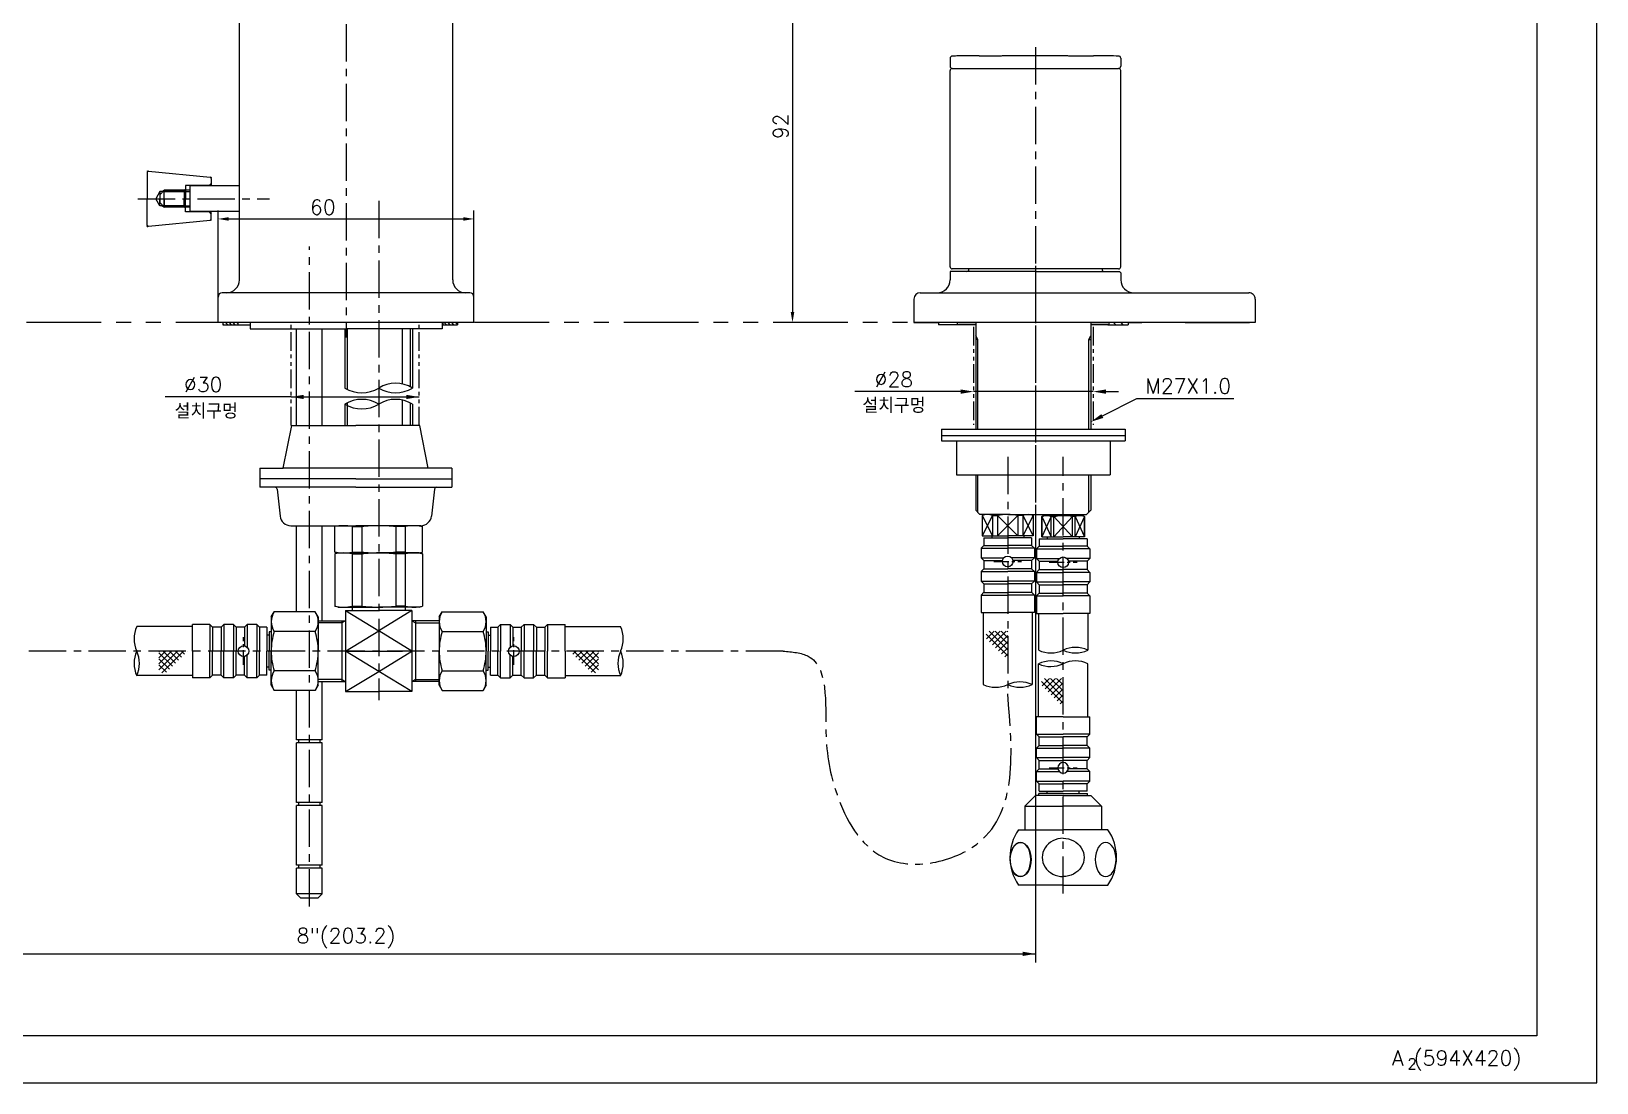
# Model space of a CAD drawing. Extents: x 2781 to 3375, y -6475 to -6055.
# Drawn here: x 3008 to 3375, y -6474.5 to -6228 of the extents above; entities that cross this region are included whole.
import ezdxf
from ezdxf.enums import TextEntityAlignment as Align

# ---------------------------------------------------------------- set-up
doc = ezdxf.new("R2010")
doc.units = 0
doc.header["$LTSCALE"] = 7
doc.header["$MEASUREMENT"] = 0
doc.linetypes.add('CENTER', pattern=[2, 1.25, -0.25, 0.25, -0.25])
doc.linetypes.add('PHANTOM2', pattern=[1.25, 0.625, -0.125, 0.125, -0.125, 0.125, -0.125])
doc.layers.get('0').update_dxf_attribs({"color": 2, "linetype": 'CONTINUOUS'})
for name, color, linetype in [('CEN', 1, 'CENTER'), ('CL', 1, 'CENTER'), ('D', 2, 'CONTINUOUS'), ('DIM', 2, 'CONTINUOUS'), ('DWG', 7, 'CONTINUOUS'), ('PH', 3, 'PHANTOM2')]:
    doc.layers.add(name, color=color, linetype=linetype)
doc.styles.add('GHS', font='ROMANS.shx', dxfattribs={"bigfont": 'GHS.shx'})

# ---------------------------------------------------------------- blocks, each defined once
blk = doc.blocks.new('BORDER')
for p, q in [((1, 0), (1, 1)), ((0, 0), (1, 0))]:
    blk.add_line(p, q)
blk = doc.blocks.new('A$C2FF53CA2')
at = {"layer": 'DWG'}
for p, q in [((5.5, 13.5), (7.5, 23.5)), ((7.5, 23.5), (22.5, 23.5)), ((37.5, 23.5), (22.5, 23.5)), ((39.5, 13.5), (37.5, 23.5)), ((0, 13.5), (5.5, 13.5)), ((0, 13.5), (0, 11)), ((45, 13.5), (5.5, 13.5)), ((45, 13.5), (45, 11)), ((22.5, 11), (0, 11)), ((0, 11), (0, 9)), ((22.5, 9), (0, 9)), ((4.05, 8.56), (4.75, 2.22)), ((22.5, 11), (45, 11)), ((22.5, 9), (45, 9)), ((40.95, 8.56), (40.25, 2.22)), ((45, 11), (45, 9)), ((7.24, 0), (22.5, 0)), ((37.76, 0), (22.5, 0))]:
    blk.add_line(p, q, dxfattribs=at)
for centre, radius, start, end in [((3.55, 8.5), 0.5, 6.3402, 90), ((41.45, 8.5), 0.5, 90, 173.6598), ((7.24, 2.5), 2.5, 186.3402, 270), ((37.76, 2.5), 2.5, 270, 353.6598)]:
    blk.add_arc(centre, radius, start, end, dxfattribs=at)

msp = doc.modelspace()

# ---------------------------------------------------------------- linework, layer by layer
at = {"color": 4}
for p, q in [((3360.95, -6088.53), (3360.95, -6463.53)), ((3360.95, -6463.53), (2811.95, -6463.53))]:
    msp.add_line(p, q, dxfattribs=at)
at = {"color": 7, "linetype": 'Continuous'}
for p, q in [((3056.8, -6286.31), (3056.8, -6187.81)), ((3106.8, -6286.31), (3106.8, -6224.31)), ((3223.4, -6234.33), (3223.4, -6236.21)), ((3223.4, -6283.21), (3223.4, -6237.21)), ((3223.9, -6236.71), (3262.9, -6236.71)), ((3263.4, -6234.33), (3263.4, -6236.21)), ((3263.4, -6283.21), (3263.4, -6237.21)), ((3243.4, -6284.31), (3223.4, -6284.31)), ((3223.4, -6284.31), (3223.4, -6286.31)), ((3243.4, -6283.71), (3223.9, -6283.71)), ((3262.9, -6283.71), (3243.4, -6283.71)), ((3051.8, -6296.31), (3051.8, -6290.31)), ((3110.8, -6289.31), (3052.8, -6289.31)), ((3111.8, -6296.31), (3111.8, -6290.31)), ((3214.9, -6290.81), (3214.9, -6296.31)), ((3216.4, -6289.31), (3293.4, -6289.31)), ((3294.9, -6290.81), (3294.9, -6296.31)), ((3111.8, -6296.31), (3051.8, -6296.31)), ((3052.96, -6296.31), (3052.96, -6296.81)), ((3052.96, -6296.81), (3059.3, -6296.81)), ((3056.46, -6296.31), (3056.46, -6296.81)), ((3104.3, -6296.81), (3107.96, -6296.81)), ((3104.46, -6296.31), (3104.46, -6296.81)), ((3107.96, -6296.31), (3107.96, -6296.81)), ((3294.9, -6296.31), (3214.9, -6296.31)), ((3214.9, -6296.31), (3220.65, -6296.31)), ((3218.6, -6296.31), (3220.65, -6296.31)), ((3229.4, -6296.81), (3220.65, -6296.81)), ((3225.15, -6296.81), (3225.15, -6296.31)), ((3225.4, -6296.31), (3229.4, -6296.31)), ((3229.4, -6296.31), (3229.4, -6321.31)), ((3256.4, -6296.31), (3260.4, -6296.31)), ((3256.4, -6296.31), (3256.4, -6321.31)), ((3260.46, -6296.81), (3256.4, -6296.81)), ((3260.4, -6296.81), (3265.15, -6296.81)), ((3260.65, -6296.81), (3260.65, -6296.31)), ((3265.15, -6296.31), (3268.3, -6296.31)), ((3228.9, -6300.31), (3228.9, -6300.31)), ((3256.9, -6300.31), (3256.9, -6300.31)), ((3221.4, -6321.31), (3264.4, -6321.31)), ((3221.4, -6321.31), (3221.4, -6324.01)), ((3264.4, -6321.31), (3264.4, -6324.01)), ((3221.4, -6322.81), (3264.4, -6322.81)), ((3221.4, -6324.01), (3264.4, -6324.01)), ((3224.9, -6332.01), (3260.9, -6332.01)), ((3229.4, -6332.01), (3229.4, -6340.31)), ((3256.4, -6332.01), (3256.4, -6340.31)), ((3230.4, -6341.31), (3229.4, -6340.31)), ((3231.5, -6341.31), (3230.4, -6341.31)), ((3244.92, -6341.8), (3244.9, -6341.8)), ((3244.92, -6346.51), (3244.92, -6341.8)), ((3247.1, -6346.51), (3247.1, -6341.8)), ((3247.1, -6341.8), (3247.72, -6341.8)), ((3247.72, -6346.51), (3247.72, -6341.8)), ((3252.71, -6341.8), (3252.08, -6341.8)), ((3252.08, -6346.51), (3252.08, -6341.8)), ((3252.71, -6346.51), (3252.71, -6341.8)), ((3254.89, -6341.8), (3254.9, -6341.8)), ((3254.89, -6346.51), (3254.89, -6341.8)), ((3255.4, -6341.31), (3256.4, -6340.31))]:
    msp.add_line(p, q, dxfattribs=at)
at = {"color": 2}
for p, q in [((3186.45, -6206.81), (3186.45, -6293.81)), ((3051.8, -6292.31), (3051.8, -6270.01)), ((3111.8, -6292.31), (3111.8, -6270.01)), ((3054.3, -6272.01), (3109.3, -6272.01)), ((3231.83, -6369.38), (3236.9, -6374.46)), ((3231.94, -6370.43), (3233.7, -6368.67)), ((3232.53, -6368.67), (3236.9, -6373.04)), ((3232.65, -6371.13), (3235.11, -6368.67)), ((3233.36, -6371.84), (3236.52, -6368.67)), ((3233.95, -6368.67), (3236.9, -6371.63)), ((3235.36, -6368.67), (3236.9, -6370.22)), ((3236.78, -6368.67), (3236.9, -6368.8)), ((3234.07, -6372.55), (3236.9, -6369.71)), ((3234.77, -6373.25), (3236.9, -6371.12)), ((3235.48, -6373.96), (3236.9, -6372.54)), ((3037.94, -6373.47), (3038.07, -6373.34)), ((3037.94, -6376.3), (3040.89, -6373.34)), ((3037.94, -6374.89), (3039.48, -6373.34)), ((3037.94, -6377.71), (3042.31, -6373.34)), ((3041.1, -6376.89), (3037.94, -6373.72)), ((3040.4, -6377.6), (3037.94, -6375.14)), ((3039.69, -6378.3), (3037.94, -6376.55)), ((3038.65, -6378.42), (3043.72, -6373.34)), ((3041.81, -6376.18), (3038.97, -6373.34)), ((3042.52, -6375.47), (3040.39, -6373.34)), ((3043.23, -6374.77), (3041.8, -6373.34)), ((3043.93, -6374.06), (3043.22, -6373.34)), ((3044.64, -6373.35), (3044.63, -6373.34)), ((3134.29, -6373.35), (3134.29, -6373.34)), ((3134.99, -6374.06), (3135.71, -6373.34)), ((3140.28, -6378.42), (3135.2, -6373.34)), ((3135.7, -6374.77), (3137.12, -6373.34)), ((3136.41, -6375.47), (3138.54, -6373.34)), ((3140.99, -6377.71), (3136.62, -6373.34)), ((3137.11, -6376.18), (3139.95, -6373.34)), ((3137.82, -6376.89), (3140.99, -6373.72)), ((3140.99, -6376.3), (3138.03, -6373.34)), ((3138.53, -6377.6), (3140.99, -6375.14)), ((3139.23, -6378.3), (3140.99, -6376.55)), ((3140.99, -6374.89), (3139.44, -6373.34)), ((3140.99, -6373.47), (3140.86, -6373.34)), ((3236.19, -6374.67), (3236.9, -6373.95)), ((3236.89, -6375.38), (3236.9, -6375.37)), ((3236.91, -6375.38), (3236.9, -6375.37)), ((3244.83, -6380.43), (3249.9, -6385.51)), ((3244.94, -6381.48), (3246.7, -6379.73)), ((3245.53, -6379.73), (3249.9, -6384.1)), ((3245.65, -6382.19), (3248.11, -6379.73)), ((3246.36, -6382.89), (3249.52, -6379.73)), ((3246.95, -6379.73), (3249.9, -6382.68)), ((3248.36, -6379.73), (3249.9, -6381.27)), ((3249.78, -6379.73), (3249.9, -6379.86)), ((3247.07, -6383.6), (3249.9, -6380.76)), ((3247.77, -6384.31), (3249.9, -6382.18)), ((3248.48, -6385.01), (3249.9, -6383.59)), ((3249.19, -6385.72), (3249.9, -6385.01)), ((3249.89, -6386.43), (3249.9, -6386.42))]:
    msp.add_line(p, q, dxfattribs=at)
at = {"color": 0, "ltscale": 0.2}
for p, q in [((3243.4, -6284.31), (3263.1, -6284.31)), ((3259, -6283.71), (3259, -6283.81)), ((3263.1, -6284.31), (3263.4, -6284.61)), ((3263.4, -6284.61), (3263.4, -6286.31))]:
    msp.add_line(p, q, dxfattribs=at)
for p, q in [((3053.19, -6296.81), (3052.96, -6296.58)), ((3054.07, -6296.81), (3053.57, -6296.31)), ((3054.96, -6296.81), (3054.46, -6296.31)), ((3055.84, -6296.81), (3055.34, -6296.31)), ((3056.46, -6296.55), (3056.22, -6296.31)), ((3105.34, -6296.81), (3104.84, -6296.31)), ((3104.84, -6296.31), (3104.84, -6296.31)), ((3106.22, -6296.81), (3105.72, -6296.31)), ((3105.72, -6296.31), (3105.72, -6296.31)), ((3107.1, -6296.81), (3106.6, -6296.31)), ((3106.6, -6296.31), (3106.6, -6296.31)), ((3107.49, -6296.31), (3107.49, -6296.31)), ((3107.96, -6296.78), (3107.49, -6296.31))]:
    msp.add_line(p, q)
at = {"color": 7, "linetype": 'Continuous'}
for points in [[(3224.9, -6324.01), (3224.9, -6332.01)], [(3260.9, -6324.01), (3260.9, -6332.01)]]:
    msp.add_lwpolyline(points, dxfattribs=at)
for centre, radius, start, end in [((3223.9, -6234.33), 0.5, 90.6304, 180), ((3262.86, -6234.35), 0.544, 1.8854, 92.6429), ((3223.9, -6236.21), 0.5, 180, 270), ((3223.9, -6237.21), 0.5, 90, 180), ((3262.9, -6236.21), 0.5, 270, 0), ((3262.9, -6237.21), 0.5, 0, 90), ((3223.9, -6283.21), 0.5, 180, 270), ((3262.9, -6283.21), 0.5, 270, 0), ((3053.8, -6286.31), 3, 270, 0), ((3109.8, -6286.31), 3, 180, 270), ((3220.4, -6286.31), 3, 270.0003, 0), ((3052.8, -6290.31), 1, 90, 180), ((3110.8, -6290.31), 1, 0, 90), ((3216.4, -6290.81), 1.5, 90.0003, 180), ((3293.4, -6290.81), 1.5, 0, 90.0003)]:
    msp.add_arc(centre, radius, start, end, dxfattribs=at)
at = {"color": 0, "ltscale": 0.2}
for centre, radius, end in [((3259.5, -6283.81), 0.5, 270), ((3266.4, -6286.31), 3, 270.0003)]:
    msp.add_arc(centre, radius, 180, end, dxfattribs=at)
at = {"color": 2, "linetype": 'Continuous'}
for centre, radius, start, end in [((3038.89, -6370.49), 6.77, 154.671, 204.893), ((3140.03, -6370.49), 6.77, 335.107, 25.329), ((3247.03, -6367.07), 6.69, 244.5641, 295.4359), ((3252.78, -6379.16), 6.69, 64.5641, 115.4359), ((3252.78, -6367.07), 6.69, 244.5641, 295.4359), ((3038.89, -6376.2), 6.77, 155.107, 205.329), ((3026.61, -6376.24), 6.78, 335.1431, 25.293), ((3152.31, -6376.24), 6.78, 154.707, 204.8569), ((3140.03, -6376.2), 6.77, 334.671, 24.893), ((3247.05, -6382.25), 6.6, 64.3978, 116.0382), ((3247, -6370.16), 6.79, 245.1675, 295.2686), ((3252.78, -6382.34), 6.69, 64.5641, 115.4359), ((3239.8, -6387.33), 6.78, 65.1431, 115.293), ((3234.05, -6375.05), 6.77, 244.671, 294.893), ((3239.75, -6375.05), 6.77, 245.107, 295.329)]:
    msp.add_arc(centre, radius, start, end, dxfattribs=at)
at = {"color": 7, "linetype": 'Continuous'}
msp.add_open_spline([(3225.38, -6233.79), (3224.89, -6233.8), (3224.39, -6233.82), (3223.9, -6233.83)], degree=3, dxfattribs=at)
for points, knots in [([(3230.23, -6233.75), (3229.05, -6233.76), (3227.43, -6233.77), (3225.82, -6233.79), (3225.38, -6233.79)], [0, 0, 0, 0, 3.54781, 4.847518, 4.847518, 4.847518, 4.847518]), ([(3230.23, -6233.75), (3230.41, -6233.75), (3230.77, -6233.75), (3231.32, -6233.75), (3231.87, -6233.74), (3232.42, -6233.74), (3232.96, -6233.74), (3233.51, -6233.73), (3234.06, -6233.73), (3234.61, -6233.73), (3235.16, -6233.73), (3235.71, -6233.72), (3236.26, -6233.72), (3236.81, -6233.72), (3237.36, -6233.72), (3237.9, -6233.72), (3238.45, -6233.72), (3239, -6233.71), (3239.55, -6233.71), (3240.1, -6233.71), (3240.65, -6233.71), (3241.2, -6233.71), (3241.75, -6233.71), (3242.3, -6233.71), (3242.84, -6233.71), (3243.39, -6233.71), (3243.93, -6233.71), (3244.46, -6233.71), (3245, -6233.71), (3245.53, -6233.71), (3246.07, -6233.71), (3246.61, -6233.71), (3247.14, -6233.71), (3247.68, -6233.71), (3248.21, -6233.72), (3248.75, -6233.72), (3249.29, -6233.72), (3249.82, -6233.72), (3250.36, -6233.72), (3250.89, -6233.72), (3251.43, -6233.73), (3251.96, -6233.73), (3252.5, -6233.73), (3253.04, -6233.73), (3253.57, -6233.74), (3254.1, -6233.74), (3254.64, -6233.74), (3255.18, -6233.74), (3255.71, -6233.75), (3256.25, -6233.75), (3256.67, -6233.75), (3256.92, -6233.75), (3256.99, -6233.76)], [0, 0, 0, 0, 0.537996, 1.08855, 1.634241, 2.186303, 2.732273, 3.282726, 3.831733, 4.381856, 4.929391, 5.476963, 6.026602, 6.577164, 7.123623, 7.673471, 8.222997, 8.768812, 9.316903, 9.868096, 10.418231, 10.964307, 11.515741, 12.064402, 12.613989, 13.160588, 13.697628, 14.229964, 14.768566, 15.304797, 15.838103, 16.373825, 16.911529, 17.447192, 17.983317, 18.518729, 19.055335, 19.589862, 20.124489, 20.662607, 21.197817, 21.731697, 22.270145, 22.80518, 23.339184, 23.873151, 24.409199, 24.94716, 25.48395, 26.015913, 26.554986, 26.755016, 26.755016, 26.755016, 26.755016]), ([(3262.9, -6233.81), (3262.09, -6233.8), (3260.12, -6233.78), (3258.15, -6233.76), (3256.99, -6233.75)], [2.500604, 2.500604, 2.500604, 2.500604, 4.915523, 8.410147, 8.410147, 8.410147, 8.410147])]:
    msp.add_open_spline(points, degree=3, knots=knots, dxfattribs=at)
for points in [[(3244.92, -6341.8), (3245.19, -6341.67), (3245.47, -6341.58), (3245.74, -6341.53), (3246.01, -6341.51)], [(3246.01, -6341.51), (3246.28, -6341.53), (3246.55, -6341.58), (3246.82, -6341.67), (3247.1, -6341.8)], [(3247.72, -6341.8), (3248.28, -6341.67), (3248.82, -6341.58), (3249.36, -6341.53), (3249.9, -6341.51)], [(3252.08, -6341.8), (3251.52, -6341.67), (3250.98, -6341.58), (3250.44, -6341.53), (3249.9, -6341.51)], [(3253.8, -6341.51), (3253.53, -6341.53), (3253.26, -6341.58), (3252.99, -6341.67), (3252.71, -6341.8)], [(3254.89, -6341.8), (3254.61, -6341.67), (3254.34, -6341.58), (3254.07, -6341.53), (3253.8, -6341.51)]]:
    msp.add_spline(points, degree=3, dxfattribs=at)
at = {"color": 2}
for points in [[(3054.3, -6271.59), (3054.3, -6272.43), (3051.8, -6272.01)], [(3109.3, -6271.59), (3109.3, -6272.43), (3111.8, -6272.01)], [(3186.04, -6293.81), (3186.87, -6293.81), (3186.45, -6296.31)]]:
    msp.add_solid(points, dxfattribs=at)
at = {"layer": 'CEN'}
msp.add_line((3081.8, -6184.31), (3081.8, -6299.81), dxfattribs=at)
at = {"layer": 'CL', "color": 1}
msp.add_line((3243.4, -6231.71), (3243.4, -6345.75), dxfattribs=at)
at = {"layer": 'CL'}
for p, q in [((3032.98, -6267.26), (3063.84, -6267.26)), ((3089.46, -6267.74), (3089.46, -6384.83)), ((3073.21, -6433.23), (3073.21, -6278.43)), ((3184.23, -6373.34), (2979.38, -6373.34))]:
    msp.add_line(p, q, dxfattribs=at)
at = {"layer": 'CL', "linetype": 'CENTER'}
for p, q in [((3243.4, -6283.03), (3243.4, -6383.35)), ((3236.9, -6327.81), (3236.9, -6383.35)), ((3249.9, -6430.21), (3249.9, -6327.81))]:
    msp.add_line(p, q, dxfattribs=at)
at = {"layer": 'CL', "ltscale": 0.4}
for p, q in [((3233.65, -6352.31), (3240.15, -6352.31)), ((3246.65, -6352.51), (3253.15, -6352.51)), ((3057.78, -6376.59), (3057.78, -6370.09)), ((3121.15, -6376.59), (3121.15, -6370.09)), ((3246.65, -6400.71), (3253.15, -6400.71))]:
    msp.add_line(p, q, dxfattribs=at)
at = {"layer": 'CL', "color": 1}
msp.add_spline([(3184.23, -6373.34), (3190.15, -6374.55), (3194.3, -6392.3), (3196.89, -6406.99), (3207.68, -6421.63), (3230.23, -6418.13), (3236.9, -6383.35)], degree=3, dxfattribs=at)
at = {"layer": 'D', "color": 2}
for p, q in [((3038.61, -6265.61), (3039.21, -6265.26)), ((3044.07, -6265.26), (3039.21, -6265.26)), ((3038.61, -6268.91), (3039.21, -6269.26)), ((3044.07, -6269.26), (3039.21, -6269.26)), ((3278.49, -6296.31), (3293.56, -6296.31)), ((3225.9, -6312.49), (3201.04, -6312.49)), ((3256.9, -6312.49), (3228.9, -6312.49)), ((3259.9, -6312.49), (3262.9, -6312.49))]:
    msp.add_line(p, q, dxfattribs=at)
at = {"layer": 'D'}
for p, q in [((3229.9, -6300.31), (3229.4, -6299.44)), ((3255.9, -6300.31), (3256.4, -6299.44)), ((3262.22, -6296.81), (3261.72, -6296.31)), ((3263.99, -6296.81), (3263.49, -6296.31)), ((3229.9, -6321.31), (3229.9, -6300.31)), ((3255.9, -6321.31), (3255.9, -6300.31)), ((3259.08, -6318.21), (3267.18, -6314.11)), ((3267.18, -6314.11), (3289.91, -6314.11)), ((3229.9, -6340.81), (3229.9, -6332.01)), ((3255.9, -6340.81), (3255.9, -6332.01)), ((3233.34, -6341.51), (3230.9, -6346.31)), ((3230.9, -6341.54), (3233.34, -6346.31)), ((3234.51, -6341.51), (3239.3, -6346.31)), ((3234.51, -6346.31), (3239.3, -6341.51)), ((3240.47, -6341.51), (3242.9, -6346.31)), ((3242.9, -6341.54), (3240.47, -6346.31)), ((3244.92, -6341.8), (3247.1, -6346.51)), ((3247.1, -6341.8), (3244.92, -6346.51)), ((3247.72, -6346.51), (3252.08, -6341.8)), ((3247.72, -6341.8), (3252.08, -6346.51)), ((3252.71, -6341.8), (3254.89, -6346.51)), ((3254.89, -6341.8), (3252.71, -6346.51))]:
    msp.add_line(p, q, dxfattribs=at)
at = {"layer": 'D', "color": 7}
for p, q in [((3063.78, -6368.84), (3063.78, -6373.34)), ((3115.15, -6368.84), (3115.15, -6373.34)), ((3063.78, -6377.84), (3063.78, -6373.34)), ((3115.15, -6377.84), (3115.15, -6373.34))]:
    msp.add_line(p, q, dxfattribs=at)
at = {"layer": 'D', "color": 2}
for points in [[(3225.9, -6311.99), (3225.9, -6312.99), (3228.9, -6312.49)], [(3259.9, -6311.99), (3259.9, -6312.99), (3256.9, -6312.49)]]:
    msp.add_solid(points, dxfattribs=at)
at = {"layer": 'D'}
for points in [[(3258.85, -6317.77), (3256.4, -6319.57), (3259.31, -6318.66)], [(3240.4, -6443.82), (3240.4, -6444.82), (3243.4, -6444.32)]]:
    msp.add_solid(points, dxfattribs=at)
at = {"layer": 'DIM'}
for p, q in [((3068.91, -6313.74), (3039.39, -6313.74)), ((3068.91, -6313.74), (3098.91, -6313.74)), ((3243.4, -6346.75), (3243.4, -6446.32)), ((2920.2, -6444.32), (3243.4, -6444.32))]:
    msp.add_line(p, q, dxfattribs=at)
for points in [[(3071.91, -6313.24), (3071.91, -6314.24), (3068.91, -6313.74)], [(3095.91, -6313.24), (3095.91, -6314.24), (3098.91, -6313.74)]]:
    msp.add_solid(points, dxfattribs=at)
at = {"layer": 'DWG', "color": 2}
for p, q in [((3035.21, -6260.76), (3035.21, -6260.87)), ((3035.21, -6260.76), (3035.33, -6260.77)), ((3050.12, -6262.25), (3050.21, -6262.26)), ((3050.21, -6262.26), (3050.21, -6262.37)), ((3038.86, -6265.61), (3045.21, -6265.61)), ((3038.86, -6268.91), (3045.21, -6268.91)), ((3035.21, -6273.76), (3035.21, -6273.65)), ((3035.21, -6273.76), (3035.33, -6273.75)), ((3050.12, -6272.27), (3050.21, -6272.26)), ((3050.21, -6272.26), (3050.21, -6272.15)), ((3082.06, -6297.81), (3082.06, -6311.94)), ((3096.86, -6297.81), (3096.86, -6311.37)), ((3082.06, -6315.14), (3082.06, -6320.43)), ((3096.86, -6315.14), (3096.86, -6320.43)), ((3081.66, -6363.83), (3089.46, -6368.58)), ((3097.26, -6363.83), (3089.46, -6368.58)), ((3080.85, -6366.67), (3075.28, -6366.67)), ((3081.66, -6366.2), (3080.85, -6366.67)), ((3081.66, -6373.33), (3089.46, -6368.58)), ((3097.26, -6373.33), (3089.46, -6368.58)), ((3097.26, -6366.2), (3098.08, -6366.67)), ((3098.08, -6366.67), (3103.65, -6366.67)), ((3089.46, -6378.08), (3081.66, -6373.33)), ((3089.46, -6378.08), (3097.26, -6373.33)), ((3080.85, -6379.99), (3075.28, -6379.99)), ((3080.85, -6379.99), (3081.66, -6380.46)), ((3081.66, -6382.83), (3089.46, -6378.08)), ((3097.26, -6382.83), (3089.46, -6378.08)), ((3098.08, -6379.99), (3097.26, -6380.46)), ((3098.08, -6379.99), (3103.65, -6379.99))]:
    msp.add_line(p, q, dxfattribs=at)
at = {"layer": 'DWG'}
for p, q in [((3035.21, -6261.09), (3035.21, -6267.26)), ((3035.54, -6260.79), (3049.94, -6262.23)), ((3050.21, -6262.53), (3050.21, -6264.26)), ((3038.17, -6265.61), (3037.21, -6267.26)), ((3038.17, -6265.61), (3038.17, -6267.26)), ((3043.87, -6265.61), (3038.17, -6265.61)), ((3039.21, -6265.26), (3038.21, -6266.26)), ((3038.21, -6268.26), (3038.21, -6266.26)), ((3039.21, -6269.26), (3039.21, -6265.26)), ((3039.21, -6267.26), (3039.21, -6265.26)), ((3045.21, -6265.26), (3039.21, -6265.26)), ((3044.21, -6265.01), (3043.87, -6265.61)), ((3043.87, -6265.61), (3043.87, -6267.26)), ((3044.21, -6264.16), (3044.21, -6267.26)), ((3049.71, -6264.16), (3044.21, -6264.16)), ((3049.71, -6264.16), (3050.21, -6263.66)), ((3035.21, -6273.43), (3035.21, -6267.26)), ((3038.17, -6268.91), (3037.21, -6267.26)), ((3038.17, -6268.91), (3038.17, -6267.26)), ((3043.87, -6268.91), (3038.17, -6268.91)), ((3039.21, -6269.26), (3038.21, -6268.26)), ((3039.21, -6267.26), (3039.21, -6269.26)), ((3045.21, -6269.26), (3039.21, -6269.26)), ((3043.87, -6268.91), (3043.87, -6267.26)), ((3044.21, -6269.51), (3043.87, -6268.91)), ((3044.21, -6270.36), (3044.21, -6267.26)), ((3049.71, -6270.36), (3044.21, -6270.36)), ((3049.71, -6270.36), (3050.21, -6270.86)), ((3050.21, -6271.99), (3050.21, -6270.26)), ((3035.54, -6273.73), (3049.94, -6272.29)), ((3227.8, -6283.71), (3227.8, -6283.81)), ((3059.3, -6296.31), (3059.3, -6297.81)), ((3059.3, -6297.81), (3081.8, -6297.81)), ((3081.56, -6297.81), (3081.56, -6311.66)), ((3104.3, -6297.81), (3081.8, -6297.81)), ((3094.96, -6297.81), (3094.96, -6310.7)), ((3097.36, -6297.81), (3097.36, -6311.66)), ((3104.3, -6296.31), (3104.3, -6297.81)), ((3220.65, -6296.31), (3220.65, -6296.81)), ((3265.15, -6296.31), (3265.15, -6296.81)), ((3229.9, -6300.31), (3229.4, -6300.31)), ((3255.9, -6300.31), (3256.4, -6300.31)), ((3094.96, -6314.47), (3094.96, -6320.43)), ((3081.56, -6315.42), (3081.56, -6320.43)), ((3097.36, -6315.42), (3097.36, -6320.43)), ((3079.96, -6343.93), (3079.16, -6344.14)), ((3079.96, -6343.93), (3081.11, -6343.93)), ((3098.96, -6343.93), (3097.81, -6343.93)), ((3098.96, -6343.93), (3099.76, -6344.14)), ((3231.3, -6341.31), (3230.9, -6341.54)), ((3230.9, -6341.54), (3230.9, -6346.31)), ((3236.9, -6341.31), (3231.3, -6341.31)), ((3233.34, -6341.51), (3234.51, -6341.51)), ((3233.34, -6341.51), (3233.34, -6346.31)), ((3234.51, -6341.51), (3234.51, -6346.31)), ((3236.9, -6341.31), (3255.4, -6341.31)), ((3240.47, -6341.51), (3239.3, -6341.51)), ((3239.3, -6341.51), (3239.3, -6346.31)), ((3240.47, -6341.51), (3240.47, -6346.31)), ((3242.5, -6341.31), (3242.9, -6341.54)), ((3242.9, -6341.54), (3242.9, -6346.31)), ((3245.4, -6341.51), (3244.9, -6341.8)), ((3244.9, -6341.8), (3244.9, -6346.51)), ((3249.9, -6341.51), (3245.4, -6341.51)), ((3245.5, -6341.31), (3245.5, -6341.51)), ((3249.9, -6341.51), (3254.4, -6341.51)), ((3254.3, -6341.31), (3254.3, -6341.51)), ((3254.4, -6341.51), (3254.9, -6341.8)), ((3254.9, -6341.8), (3254.9, -6346.51)), ((3079.16, -6350.11), (3079.16, -6344.14)), ((3083.23, -6344.14), (3083.23, -6350.11)), ((3083.23, -6344.14), (3085.48, -6344.14)), ((3085.48, -6344.14), (3085.48, -6350.11)), ((3093.44, -6344.14), (3093.44, -6350.11)), ((3095.7, -6344.14), (3093.44, -6344.14)), ((3095.7, -6344.14), (3095.7, -6350.11)), ((3099.76, -6350.11), (3099.76, -6344.14)), ((3230.9, -6346.31), (3236.9, -6346.31)), ((3231.3, -6346.81), (3236.9, -6346.81)), ((3231.3, -6346.81), (3231.3, -6348.54)), ((3233.15, -6346.31), (3233.15, -6346.81)), ((3242.9, -6346.31), (3236.9, -6346.31)), ((3242.5, -6346.81), (3236.9, -6346.81)), ((3240.65, -6346.31), (3240.65, -6346.81)), ((3242.5, -6346.81), (3242.5, -6348.54)), ((3244.3, -6347.01), (3249.9, -6347.01)), ((3244.3, -6347.01), (3244.3, -6348.74)), ((3244.9, -6346.51), (3249.9, -6346.51)), ((3246.15, -6346.51), (3246.15, -6347.01)), ((3254.9, -6346.51), (3249.9, -6346.51)), ((3255.5, -6347.01), (3249.9, -6347.01)), ((3253.65, -6346.51), (3253.65, -6347.01)), ((3255.5, -6347.01), (3255.5, -6348.74)), ((3079.96, -6350.33), (3079.16, -6350.11)), ((3079.96, -6350.33), (3079.16, -6350.54)), ((3079.16, -6350.54), (3079.16, -6362.81)), ((3079.96, -6350.33), (3089.46, -6350.33)), ((3083.23, -6350.11), (3085.48, -6350.11)), ((3083.23, -6350.54), (3083.23, -6362.81)), ((3083.23, -6350.54), (3085.48, -6350.54)), ((3085.48, -6350.54), (3085.48, -6362.81)), ((3098.96, -6350.33), (3089.46, -6350.33)), ((3095.7, -6350.11), (3093.44, -6350.11)), ((3093.44, -6350.54), (3093.44, -6362.81)), ((3095.7, -6350.54), (3093.44, -6350.54)), ((3095.7, -6350.54), (3095.7, -6362.81)), ((3098.96, -6350.33), (3099.76, -6350.11)), ((3098.96, -6350.33), (3099.76, -6350.54)), ((3099.76, -6350.54), (3099.76, -6362.81)), ((3230.65, -6349.19), (3231.3, -6348.54)), ((3230.65, -6349.19), (3230.65, -6351.43)), ((3230.65, -6349.19), (3236.9, -6349.19)), ((3231.3, -6348.54), (3236.9, -6348.54)), ((3242.5, -6348.54), (3236.9, -6348.54)), ((3243.15, -6349.19), (3236.9, -6349.19)), ((3243.15, -6349.19), (3242.5, -6348.54)), ((3243.15, -6349.19), (3243.15, -6351.43)), ((3243.65, -6349.39), (3244.3, -6348.74)), ((3243.65, -6349.39), (3249.9, -6349.39)), ((3243.65, -6349.39), (3243.65, -6351.63)), ((3244.3, -6348.74), (3249.9, -6348.74)), ((3255.5, -6348.74), (3249.9, -6348.74)), ((3256.15, -6349.39), (3249.9, -6349.39)), ((3256.15, -6349.39), (3255.5, -6348.74)), ((3256.15, -6349.39), (3256.15, -6351.63)), ((3230.65, -6351.43), (3231.3, -6352.08)), ((3230.65, -6351.43), (3236.02, -6351.43)), ((3230.65, -6354.69), (3231.3, -6354.04)), ((3230.65, -6354.69), (3230.65, -6356.93)), ((3230.65, -6354.69), (3236.9, -6354.69)), ((3231.3, -6352.08), (3235.67, -6352.08)), ((3231.3, -6352.08), (3231.3, -6354.04)), ((3231.3, -6354.04), (3236.9, -6354.04)), ((3242.5, -6354.04), (3236.9, -6354.04)), ((3243.15, -6354.69), (3236.9, -6354.69)), ((3243.15, -6351.43), (3237.79, -6351.43)), ((3242.5, -6352.08), (3238.13, -6352.08)), ((3243.15, -6351.43), (3242.5, -6352.08)), ((3242.5, -6352.08), (3242.5, -6354.04)), ((3243.15, -6354.69), (3242.5, -6354.04)), ((3243.15, -6354.69), (3243.15, -6356.93)), ((3243.65, -6351.63), (3249.02, -6351.63)), ((3243.65, -6351.63), (3244.3, -6352.28)), ((3243.65, -6354.89), (3244.3, -6354.24)), ((3243.65, -6354.89), (3249.9, -6354.89)), ((3243.65, -6354.89), (3243.65, -6357.13)), ((3244.3, -6352.28), (3248.67, -6352.28)), ((3244.3, -6352.28), (3244.3, -6354.24)), ((3244.3, -6354.24), (3249.9, -6354.24)), ((3255.5, -6354.24), (3249.9, -6354.24)), ((3256.15, -6354.89), (3249.9, -6354.89)), ((3256.15, -6351.63), (3250.79, -6351.63)), ((3255.5, -6352.28), (3251.13, -6352.28)), ((3256.15, -6351.63), (3255.5, -6352.28)), ((3255.5, -6352.28), (3255.5, -6354.24)), ((3256.15, -6354.89), (3255.5, -6354.24)), ((3256.15, -6354.89), (3256.15, -6357.13)), ((3230.65, -6356.93), (3231.3, -6357.58)), ((3230.65, -6356.93), (3236.9, -6356.93)), ((3231.3, -6357.58), (3231.3, -6359.54)), ((3231.3, -6357.58), (3236.9, -6357.58)), ((3243.15, -6356.93), (3236.9, -6356.93)), ((3242.5, -6357.58), (3236.9, -6357.58)), ((3243.15, -6356.93), (3242.5, -6357.58)), ((3242.5, -6357.58), (3242.5, -6359.54)), ((3243.65, -6357.13), (3249.9, -6357.13)), ((3243.65, -6357.13), (3244.3, -6357.78)), ((3244.3, -6357.78), (3249.9, -6357.78)), ((3244.3, -6357.78), (3244.3, -6359.74)), ((3256.15, -6357.13), (3249.9, -6357.13)), ((3255.5, -6357.78), (3249.9, -6357.78)), ((3256.15, -6357.13), (3255.5, -6357.78)), ((3255.5, -6357.78), (3255.5, -6359.74)), ((3230.65, -6360.19), (3231.3, -6359.54)), ((3230.65, -6360.19), (3230.65, -6364.31)), ((3230.65, -6360.19), (3236.9, -6360.19)), ((3231.29, -6359.56), (3236.9, -6359.56)), ((3242.52, -6359.56), (3236.9, -6359.56)), ((3243.15, -6360.19), (3236.9, -6360.19)), ((3243.15, -6360.19), (3242.5, -6359.54)), ((3243.15, -6360.19), (3243.15, -6364.31)), ((3243.65, -6360.39), (3244.3, -6359.74)), ((3243.65, -6360.39), (3243.65, -6364.51)), ((3243.65, -6360.39), (3249.9, -6360.39)), ((3244.29, -6359.76), (3249.9, -6359.76)), ((3255.52, -6359.76), (3249.9, -6359.76)), ((3256.15, -6360.39), (3249.9, -6360.39)), ((3256.15, -6360.39), (3255.5, -6359.74)), ((3256.15, -6360.39), (3256.15, -6364.51)), ((3064.28, -6365.34), (3064.99, -6364.11)), ((3064.28, -6365.34), (3064.28, -6373.34)), ((3074.56, -6364.11), (3064.99, -6364.11)), ((3075.28, -6365.34), (3074.56, -6364.11)), ((3075.28, -6365.34), (3075.28, -6373.34)), ((3079.96, -6363.03), (3079.16, -6362.81)), ((3079.96, -6363.03), (3089.46, -6363.03)), ((3081.66, -6363.83), (3089.46, -6363.83)), ((3081.66, -6363.83), (3081.66, -6382.83)), ((3083.23, -6362.81), (3085.48, -6362.81)), ((3083.26, -6363.03), (3083.26, -6363.83)), ((3098.96, -6363.03), (3089.46, -6363.03)), ((3097.26, -6363.83), (3089.46, -6363.83)), ((3095.7, -6362.81), (3093.44, -6362.81)), ((3095.66, -6363.03), (3095.66, -6363.83)), ((3097.26, -6363.83), (3097.26, -6382.83)), ((3098.96, -6363.03), (3099.76, -6362.81)), ((3103.65, -6365.34), (3104.36, -6364.11)), ((3103.65, -6365.34), (3103.65, -6373.34)), ((3104.36, -6364.11), (3113.93, -6364.11)), ((3114.65, -6365.34), (3113.93, -6364.11)), ((3114.65, -6365.34), (3114.65, -6373.34)), ((3230.65, -6364.31), (3236.9, -6364.31)), ((3231.15, -6364.31), (3231.15, -6381.18)), ((3243.15, -6364.31), (3236.9, -6364.31)), ((3242.65, -6364.31), (3242.65, -6381.18)), ((3243.65, -6364.51), (3249.9, -6364.51)), ((3244.15, -6364.51), (3244.15, -6373.12)), ((3256.15, -6364.51), (3249.9, -6364.51)), ((3255.65, -6364.51), (3255.65, -6373.12)), ((3045.78, -6367.59), (3032.77, -6367.59)), ((3049.89, -6367.09), (3045.78, -6367.09)), ((3045.78, -6373.34), (3045.78, -6367.09)), ((3049.89, -6367.09), (3050.54, -6367.74)), ((3049.89, -6367.09), (3049.89, -6373.34)), ((3050.53, -6367.73), (3050.53, -6373.34)), ((3052.51, -6367.74), (3050.54, -6367.74)), ((3053.16, -6367.09), (3052.51, -6367.74)), ((3052.51, -6367.74), (3052.51, -6373.34)), ((3055.39, -6367.09), (3053.16, -6367.09)), ((3053.16, -6367.09), (3053.16, -6373.34)), ((3055.39, -6367.09), (3056.04, -6367.74)), ((3055.39, -6367.09), (3055.39, -6373.34)), ((3058.01, -6367.74), (3056.04, -6367.74)), ((3056.04, -6367.74), (3056.04, -6373.34)), ((3058.66, -6367.09), (3058.01, -6367.74)), ((3058.01, -6367.74), (3058.01, -6372.12)), ((3060.89, -6367.09), (3058.66, -6367.09)), ((3058.66, -6367.09), (3058.66, -6372.46)), ((3060.89, -6367.09), (3061.54, -6367.74)), ((3060.89, -6367.09), (3060.89, -6373.34)), ((3063.28, -6367.74), (3061.54, -6367.74)), ((3061.54, -6367.74), (3061.54, -6373.34)), ((3063.28, -6367.74), (3063.28, -6373.34)), ((3063.78, -6369.59), (3063.28, -6369.59)), ((3074.56, -6368.72), (3064.99, -6368.72)), ((3075.28, -6366.2), (3081.66, -6366.2)), ((3080.85, -6366.2), (3080.85, -6380.46)), ((3103.65, -6366.2), (3097.26, -6366.2)), ((3098.08, -6366.2), (3098.08, -6380.46)), ((3104.36, -6368.72), (3113.93, -6368.72)), ((3115.15, -6369.59), (3115.65, -6369.59)), ((3115.65, -6367.74), (3115.65, -6373.34)), ((3115.65, -6367.74), (3117.38, -6367.74)), ((3118.03, -6367.09), (3117.38, -6367.74)), ((3117.38, -6367.74), (3117.38, -6373.34)), ((3118.03, -6367.09), (3118.03, -6373.34)), ((3118.03, -6367.09), (3120.27, -6367.09)), ((3120.27, -6367.09), (3120.27, -6372.46)), ((3120.27, -6367.09), (3120.92, -6367.74)), ((3120.92, -6367.74), (3120.92, -6372.12)), ((3120.92, -6367.74), (3122.88, -6367.74)), ((3123.53, -6367.09), (3122.88, -6367.74)), ((3122.88, -6367.74), (3122.88, -6373.34)), ((3123.53, -6367.09), (3123.53, -6373.34)), ((3123.53, -6367.09), (3125.77, -6367.09)), ((3125.77, -6367.09), (3125.77, -6373.34)), ((3125.77, -6367.09), (3126.42, -6367.74)), ((3126.42, -6367.74), (3126.42, -6373.34)), ((3126.42, -6367.74), (3128.38, -6367.74)), ((3129.03, -6367.09), (3128.38, -6367.74)), ((3128.4, -6367.73), (3128.4, -6373.34)), ((3129.03, -6367.09), (3129.03, -6373.34)), ((3129.03, -6367.09), (3133.15, -6367.09)), ((3133.15, -6373.34), (3133.15, -6367.09)), ((3133.15, -6367.59), (3146.15, -6367.59)), ((3045.78, -6373.34), (3045.78, -6379.59)), ((3049.89, -6379.59), (3049.89, -6373.34)), ((3050.53, -6378.96), (3050.53, -6373.34)), ((3052.51, -6378.94), (3052.51, -6373.34)), ((3053.16, -6379.59), (3053.16, -6373.34)), ((3055.39, -6379.59), (3055.39, -6373.34)), ((3056.04, -6378.94), (3056.04, -6373.34)), ((3058.01, -6378.94), (3058.01, -6374.57)), ((3058.66, -6379.59), (3058.66, -6374.23)), ((3060.89, -6379.59), (3060.89, -6373.34)), ((3061.54, -6378.94), (3061.54, -6373.34)), ((3063.28, -6378.94), (3063.28, -6373.34)), ((3064.28, -6381.34), (3064.28, -6373.34)), ((3075.28, -6381.34), (3075.28, -6373.34)), ((3081.66, -6373.33), (3095.02, -6373.33)), ((3103.65, -6381.34), (3103.65, -6373.34)), ((3114.65, -6381.34), (3114.65, -6373.34)), ((3115.65, -6378.94), (3115.65, -6373.34)), ((3117.38, -6378.94), (3117.38, -6373.34)), ((3118.03, -6379.59), (3118.03, -6373.34)), ((3120.27, -6379.59), (3120.27, -6374.23)), ((3120.92, -6378.94), (3120.92, -6374.57)), ((3122.88, -6378.94), (3122.88, -6373.34)), ((3123.53, -6379.59), (3123.53, -6373.34)), ((3125.77, -6379.59), (3125.77, -6373.34)), ((3126.42, -6378.94), (3126.42, -6373.34)), ((3128.4, -6378.96), (3128.4, -6373.34)), ((3129.03, -6379.59), (3129.03, -6373.34)), ((3133.15, -6373.34), (3133.15, -6379.59)), ((3244.15, -6388.71), (3244.15, -6376.32)), ((3255.65, -6388.71), (3255.65, -6376.32)), ((3045.78, -6379.09), (3032.77, -6379.09)), ((3049.89, -6379.59), (3045.78, -6379.59)), ((3049.89, -6379.59), (3050.54, -6378.94)), ((3052.51, -6378.94), (3050.54, -6378.94)), ((3053.16, -6379.59), (3052.51, -6378.94)), ((3055.39, -6379.59), (3053.16, -6379.59)), ((3055.39, -6379.59), (3056.04, -6378.94)), ((3058.01, -6378.94), (3056.04, -6378.94)), ((3058.66, -6379.59), (3058.01, -6378.94)), ((3060.89, -6379.59), (3058.66, -6379.59)), ((3060.89, -6379.59), (3061.54, -6378.94)), ((3063.28, -6378.94), (3061.54, -6378.94)), ((3063.78, -6377.09), (3063.28, -6377.09)), ((3074.56, -6377.96), (3064.99, -6377.96)), ((3075.28, -6380.46), (3081.66, -6380.46)), ((3103.65, -6380.46), (3097.26, -6380.46)), ((3104.36, -6377.96), (3113.93, -6377.96)), ((3115.15, -6377.09), (3115.65, -6377.09)), ((3115.65, -6378.94), (3117.38, -6378.94)), ((3118.03, -6379.59), (3117.38, -6378.94)), ((3118.03, -6379.59), (3120.27, -6379.59)), ((3120.27, -6379.59), (3120.92, -6378.94)), ((3120.92, -6378.94), (3122.88, -6378.94)), ((3123.53, -6379.59), (3122.88, -6378.94)), ((3123.53, -6379.59), (3125.77, -6379.59)), ((3125.77, -6379.59), (3126.42, -6378.94)), ((3126.42, -6378.94), (3128.38, -6378.94)), ((3129.03, -6379.59), (3128.38, -6378.94)), ((3129.03, -6379.59), (3133.15, -6379.59)), ((3133.15, -6379.09), (3146.15, -6379.09)), ((3064.28, -6381.34), (3064.99, -6382.58)), ((3074.56, -6382.58), (3064.99, -6382.58)), ((3075.28, -6381.34), (3074.56, -6382.58)), ((3081.66, -6382.83), (3089.46, -6382.83)), ((3097.26, -6382.83), (3089.46, -6382.83)), ((3103.65, -6381.34), (3104.36, -6382.58)), ((3104.36, -6382.58), (3113.93, -6382.58)), ((3114.65, -6381.34), (3113.93, -6382.58)), ((3249.9, -6388.71), (3243.65, -6388.71)), ((3243.65, -6392.82), (3243.65, -6388.71)), ((3249.9, -6388.71), (3256.15, -6388.71)), ((3256.15, -6392.82), (3256.15, -6388.71)), ((3243.65, -6392.82), (3249.9, -6392.82)), ((3243.65, -6392.82), (3244.3, -6393.47)), ((3244.29, -6393.46), (3249.9, -6393.46)), ((3244.3, -6395.44), (3244.3, -6393.47)), ((3256.15, -6392.82), (3249.9, -6392.82)), ((3255.52, -6393.46), (3249.9, -6393.46)), ((3256.15, -6392.82), (3255.5, -6393.47)), ((3255.5, -6395.44), (3255.5, -6393.47)), ((3243.65, -6396.09), (3244.3, -6395.44)), ((3243.65, -6396.09), (3249.9, -6396.09)), ((3243.65, -6398.32), (3243.65, -6396.09)), ((3243.65, -6398.32), (3249.9, -6398.32)), ((3243.65, -6398.32), (3244.3, -6398.97)), ((3244.3, -6395.44), (3249.9, -6395.44)), ((3244.3, -6398.97), (3249.9, -6398.97)), ((3244.3, -6400.94), (3244.3, -6398.97)), ((3255.5, -6395.44), (3249.9, -6395.44)), ((3256.15, -6396.09), (3249.9, -6396.09)), ((3256.15, -6398.32), (3249.9, -6398.32)), ((3255.5, -6398.97), (3249.9, -6398.97)), ((3256.15, -6396.09), (3255.5, -6395.44)), ((3256.15, -6398.32), (3255.5, -6398.97)), ((3255.5, -6400.94), (3255.5, -6398.97)), ((3256.15, -6398.32), (3256.15, -6396.09)), ((3243.65, -6401.59), (3244.3, -6400.94)), ((3243.65, -6401.59), (3249.02, -6401.59)), ((3243.65, -6403.82), (3243.65, -6401.59)), ((3244.3, -6400.94), (3248.67, -6400.94)), ((3256.15, -6401.59), (3250.79, -6401.59)), ((3255.5, -6400.94), (3251.13, -6400.94)), ((3256.15, -6401.59), (3255.5, -6400.94)), ((3256.15, -6403.82), (3256.15, -6401.59)), ((3243.65, -6403.82), (3249.9, -6403.82)), ((3243.65, -6403.82), (3244.3, -6404.47)), ((3244.3, -6404.47), (3249.9, -6404.47)), ((3244.3, -6406.21), (3244.3, -6404.47)), ((3244.3, -6406.21), (3249.9, -6406.21)), ((3246.15, -6406.71), (3246.15, -6406.21)), ((3256.15, -6403.82), (3249.9, -6403.82)), ((3255.5, -6404.47), (3249.9, -6404.47)), ((3255.5, -6406.21), (3249.9, -6406.21)), ((3253.65, -6406.71), (3253.65, -6406.21)), ((3256.15, -6403.82), (3255.5, -6404.47)), ((3255.5, -6406.21), (3255.5, -6404.47)), ((3243.4, -6407.21), (3240.9, -6409.71)), ((3240.9, -6409.71), (3249.9, -6409.71)), ((3240.9, -6409.71), (3240.9, -6415.21)), ((3249.9, -6407.21), (3243.4, -6407.21)), ((3249.9, -6406.71), (3244.2, -6406.71)), ((3245.65, -6406.71), (3244.2, -6406.71)), ((3244.2, -6407.21), (3244.2, -6406.71)), ((3249.9, -6406.71), (3255.6, -6406.71)), ((3249.9, -6407.21), (3256.4, -6407.21)), ((3258.9, -6409.71), (3249.9, -6409.71)), ((3254.15, -6406.71), (3255.6, -6406.71)), ((3255.6, -6407.21), (3255.6, -6406.71)), ((3256.4, -6407.21), (3258.9, -6409.71)), ((3258.9, -6409.71), (3258.9, -6415.21)), ((3239.4, -6415.21), (3249.9, -6415.21)), ((3260.4, -6415.21), (3249.9, -6415.21)), ((3249.9, -6428.21), (3239.4, -6428.21)), ((3249.9, -6428.21), (3260.4, -6428.21))]:
    msp.add_line(p, q, dxfattribs=at)
at = {"layer": 'DWG', "color": 7, "linetype": 'Continuous'}
for p, q in [((3056.8, -6264.26), (3045.21, -6264.26)), ((3045.21, -6264.26), (3045.21, -6270.26)), ((3056.8, -6270.26), (3045.21, -6270.26)), ((3070.21, -6320.43), (3070.21, -6297.81)), ((3076.21, -6320.43), (3076.21, -6297.81)), ((3070.21, -6364.11), (3070.21, -6343.93)), ((3076.21, -6366.2), (3076.21, -6343.93)), ((3064.28, -6368.84), (3063.78, -6368.84)), ((3114.65, -6368.84), (3115.15, -6368.84)), ((3064.28, -6377.84), (3063.78, -6377.84)), ((3076.21, -6394.13), (3076.21, -6380.46)), ((3114.65, -6377.84), (3115.15, -6377.84)), ((3070.21, -6394.13), (3070.21, -6382.58)), ((3076.21, -6394.13), (3070.21, -6394.13)), ((3070.21, -6408.83), (3070.21, -6394.83)), ((3076.21, -6394.83), (3070.21, -6394.83)), ((3070.71, -6394.83), (3070.71, -6394.13)), ((3075.71, -6394.83), (3075.71, -6394.13)), ((3076.21, -6408.83), (3076.21, -6394.83)), ((3070.21, -6408.83), (3070.21, -6400.52)), ((3076.21, -6408.83), (3076.21, -6400.52)), ((3076.21, -6408.83), (3070.21, -6408.83)), ((3070.21, -6423.53), (3070.21, -6409.53)), ((3070.21, -6423.53), (3070.21, -6409.53)), ((3076.21, -6409.53), (3070.21, -6409.53)), ((3070.71, -6409.53), (3070.71, -6408.83)), ((3075.71, -6409.53), (3075.71, -6408.83)), ((3076.21, -6423.53), (3076.21, -6409.53)), ((3076.21, -6423.53), (3076.21, -6409.53)), ((3076.21, -6423.53), (3070.21, -6423.53)), ((3076.21, -6424.23), (3070.21, -6424.23)), ((3070.21, -6430.23), (3070.21, -6424.23)), ((3070.71, -6424.23), (3070.71, -6423.53)), ((3075.71, -6424.23), (3075.71, -6423.53)), ((3076.21, -6430.23), (3076.21, -6424.23)), ((3076.21, -6430.23), (3070.21, -6430.23)), ((3071.21, -6431.23), (3070.21, -6430.23)), ((3075.21, -6431.23), (3071.21, -6431.23)), ((3075.21, -6431.23), (3076.21, -6430.23))]:
    msp.add_line(p, q, dxfattribs=at)
at = {"layer": 'DWG'}
for centre in [(3236.9, -6352.31), (3249.9, -6352.51), (3057.78, -6373.34), (3121.15, -6373.34)]:
    msp.add_circle(centre, 1.25, dxfattribs=at)
for centre, radius, start, end in [((3035.51, -6261.09), 0.3, 84.2894, 180), ((3049.91, -6262.53), 0.3, 360, 84.2894), ((3035.51, -6273.43), 0.3, 180, 275.7106), ((3049.91, -6271.99), 0.3, 275.7106, 0), ((3227.3, -6283.81), 0.5, 270, 0), ((3081.19, -6353.66), 9.73, 77.9474, 102.0526), ((3089.46, -6380.98), 37.05, 90, 96.1659), ((3089.46, -6380.98), 37.05, 83.8341, 90), ((3097.73, -6353.66), 9.73, 77.9474, 102.0526), ((3232.16, -6344.84), 3.53, 70.5213, 110.8385), ((3237.37, -6361.22), 19.92, 91.3524, 98.2796), ((3236.43, -6361.22), 19.92, 81.7204, 88.6476), ((3241.65, -6344.84), 3.53, 69.1615, 109.4787), ((3081.19, -6340.6), 9.73, 257.9474, 282.0526), ((3081.19, -6360.06), 9.73, 77.9523, 102.0477), ((3089.46, -6313.27), 37.05, 263.8341, 270), ((3089.46, -6387.38), 37.05, 90, 96.1659), ((3089.46, -6313.27), 37.05, 270, 276.1659), ((3089.46, -6387.38), 37.05, 83.8341, 90), ((3097.73, -6340.6), 9.73, 257.9474, 282.0526), ((3097.73, -6360.06), 9.73, 77.9523, 102.0477), ((3068.37, -6366.42), 4.09, 145.6158, 214.3842), ((3071.19, -6366.42), 4.09, 325.6158, 34.3842), ((3081.19, -6353.3), 9.73, 257.9523, 282.0477), ((3089.46, -6325.97), 37.05, 263.8341, 270), ((3089.46, -6325.97), 37.05, 270, 276.1659), ((3097.73, -6353.3), 9.73, 257.9523, 282.0477), ((3107.74, -6366.42), 4.09, 145.6158, 214.3842), ((3110.56, -6366.42), 4.09, 325.6158, 34.3842), ((3079.56, -6373.34), 15.29, 162.412, 180), ((3059.99, -6373.34), 15.29, 0, 17.588), ((3118.93, -6373.34), 15.29, 162.412, 180), ((3099.36, -6373.34), 15.29, 0, 17.588), ((3079.56, -6373.34), 15.29, 180, 197.588), ((3059.99, -6373.34), 15.29, 342.412, 0), ((3118.93, -6373.34), 15.29, 180, 197.588), ((3099.36, -6373.34), 15.29, 342.412, 0), ((3068.37, -6380.27), 4.09, 145.6158, 214.3842), ((3071.19, -6380.27), 4.09, 325.6158, 34.3842), ((3107.74, -6380.27), 4.09, 145.6158, 214.3842), ((3110.56, -6380.27), 4.09, 325.6158, 34.3842), ((3249.9, -6400.71), 1.25, 90, 270), ((3249.9, -6400.71), 1.25, 270, 90), ((3248.97, -6421.71), 11.56, 145.7945, 214.2055), ((3250.84, -6421.71), 11.56, 325.7945, 34.2055)]:
    msp.add_arc(centre, radius, start, end, dxfattribs=at)
at = {"layer": 'DWG', "color": 2}
for centre, start, end in [((3093.41, -6318.08), 58.4124, 121.5876), ((3085.51, -6305.23), 238.4124, 301.5876), ((3085.51, -6321.85), 58.4124, 121.5876), ((3093.41, -6305.23), 238.4124, 301.5876), ((3093.41, -6321.85), 58.4124, 121.5876), ((3085.51, -6309), 238.4124, 301.5876)]:
    msp.add_arc(centre, 7.54, start, end, dxfattribs=at)
at = {"layer": 'DWG'}
msp.add_ellipse((3249.9, -6421.71), major_axis=(-4.9, 0), ratio=0.918559, start_param=4.712389, end_param=7.853982, dxfattribs=at)
at = {"layer": 'DWG', "extrusion": (0, 0, -1)}
msp.add_ellipse((3249.9, -6421.71), major_axis=(4.9, 0), ratio=0.918559, start_param=4.712389, end_param=7.853982, dxfattribs=at)
for centre in [(3239.86, -6422.21), (3259.86, -6422.21)]:
    msp.add_ellipse(centre, major_axis=(0, 4), ratio=0.612372, dxfattribs=at)
at = {"layer": 'DWG'}
msp.add_ellipse((3239.94, -6422.21), major_axis=(0, 4), ratio=0.612372, dxfattribs=at)
at = {"layer": 'PH', "ltscale": 4}
msp.add_line((3234.41, -6296.31), (2926.51, -6296.31), dxfattribs=at)
at = {"layer": 'PH'}
for p, q in [((3068.91, -6320.43), (3068.91, -6296.31)), ((3098.91, -6320.43), (3098.91, -6296.31)), ((3228.9, -6297.31), (3228.9, -6320.31)), ((3256.9, -6297.31), (3256.9, -6320.31))]:
    msp.add_line(p, q, dxfattribs=at)

# ---------------------------------------------------------------- block references
at = {"xscale": 593.9999999999995, "yscale": 420, "zscale": 594}
msp.add_blockref('BORDER', (2780.95, -6474.53), dxfattribs=at)
at = {"layer": 'D'}
msp.add_blockref('A$C2FF53CA2', (3061.59, -6343.93), dxfattribs=at)

# ---------------------------------------------------------------- texts
at = {"color": 7, "style": 'GHS'}
for s, height, p in [('A (594X420)', 3.5, (3326.97, -6470.51)), ('2', 2.5, (3330.62, -6471.34))]:
    msp.add_text(s, height=height, dxfattribs=at).set_placement(p)
at = {"color": 2, "insert": (3183.7, -6250.31), "char_height": 3.5, "attachment_point": 5, "rotation": 90, "style": 'GHS'}
msp.add_mtext('92', dxfattribs=at)
at = {"color": 2, "insert": (3076.36, -6269.26), "char_height": 3.5, "attachment_point": 5, "style": 'GHS'}
msp.add_mtext('\\A1;60', dxfattribs=at)
at = {"layer": 'D', "style": 'GHS'}
msp.add_text('M27X1.0', height=3.5, dxfattribs=at).set_placement((3289.28, -6312.92), align=Align.RIGHT)
at = {"layer": 'D', "color": 2, "char_height": 3.5, "attachment_point": 5, "style": 'GHS'}
for s, insert in [('%%C28', (3210.23, -6309.63)), ('설치구멍', (3210.23, -6315.77))]:
    msp.add_mtext(s, dxfattribs=dict(at, insert=insert))
at = {"layer": 'DIM', "char_height": 3.5, "attachment_point": 5, "style": 'GHS'}
for s, insert in [('%%C30', (3048.33, -6310.83)), ('설치구멍', (3049.03, -6317.09)), ('\\A1;8"(203.2)', (3081.8, -6440.66))]:
    msp.add_mtext(s, dxfattribs=dict(at, insert=insert))

doc.saveas('drawing.dxf')
